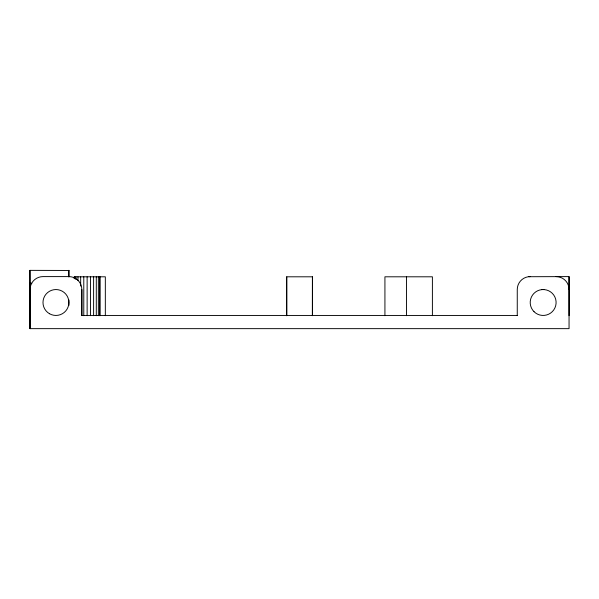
<?xml version="1.0" encoding="UTF-8"?>
<svg xmlns="http://www.w3.org/2000/svg" width="599" height="599" viewBox="0 0 599 599"><rect width="100%" height="100%" fill="white"/><g stroke="black" fill="none" stroke-linecap="round" stroke-linejoin="round"><path stroke-width="0.9" d="M30.152 287.857L30.047 328.649L569.05 328.649L569.05 276.603L528.917 276.716M30.04 283.334L30.047 328.649L29.95 270.359L30.047 315.725M569.05 315.673L569.05 276.716M68.87 270.463L29.95 270.359M312.401 276.805L312.401 315.695L312.446 276.805L286.704 276.805L286.704 315.695M29.95 283.305L31.807 283.305M541.983 289.549L543.847 289.549M517.259 315.441L81.831 315.441L81.831 289.549A12.946 12.946 0 0 0 68.885 276.603L42.993 276.603A12.946 12.946 0 0 0 30.047 289.549M81.831 289.549L81.838 315.598M68.878 299.949L68.885 305.497M517.259 315.628L517.259 289.549A12.946 12.946 0 0 1 530.212 276.603M432.396 315.695L432.396 276.805L384.925 276.805L384.925 315.695M406.541 276.805L406.541 315.695M286.726 276.805L286.726 315.695M105.334 315.695L105.334 276.805L74.186 276.805L74.186 278.662M100.078 276.805L100.078 315.695M99.636 276.805L99.636 315.695M98.348 276.805L98.348 315.695M96.289 276.805L96.289 315.695M93.609 276.805L93.609 315.695M90.486 276.805L90.486 315.695M87.132 276.805L87.132 315.695M83.785 276.805L83.785 315.695M80.663 276.805L80.663 286.067M77.982 276.805L77.982 280.512M75.923 276.805L75.923 279.583M74.628 276.805L74.628 278.662M74.471 276.805L74.471 278.662M556.104 276.603A12.946 12.946 0 0 1 569.05 289.549M68.878 276.828L68.87 270.351L68.878 276.828M49.462 313.711A12.946 12.946 0 0 0 68.885 302.495A12.946 12.946 0 0 0 49.462 291.286A12.946 12.946 0 0 0 49.462 313.711M534.023 311.675A12.946 12.946 0 0 0 555.67 305.819A12.946 12.946 0 0 0 539.774 289.998A12.946 12.946 0 0 0 534.023 311.675"/></g></svg>
